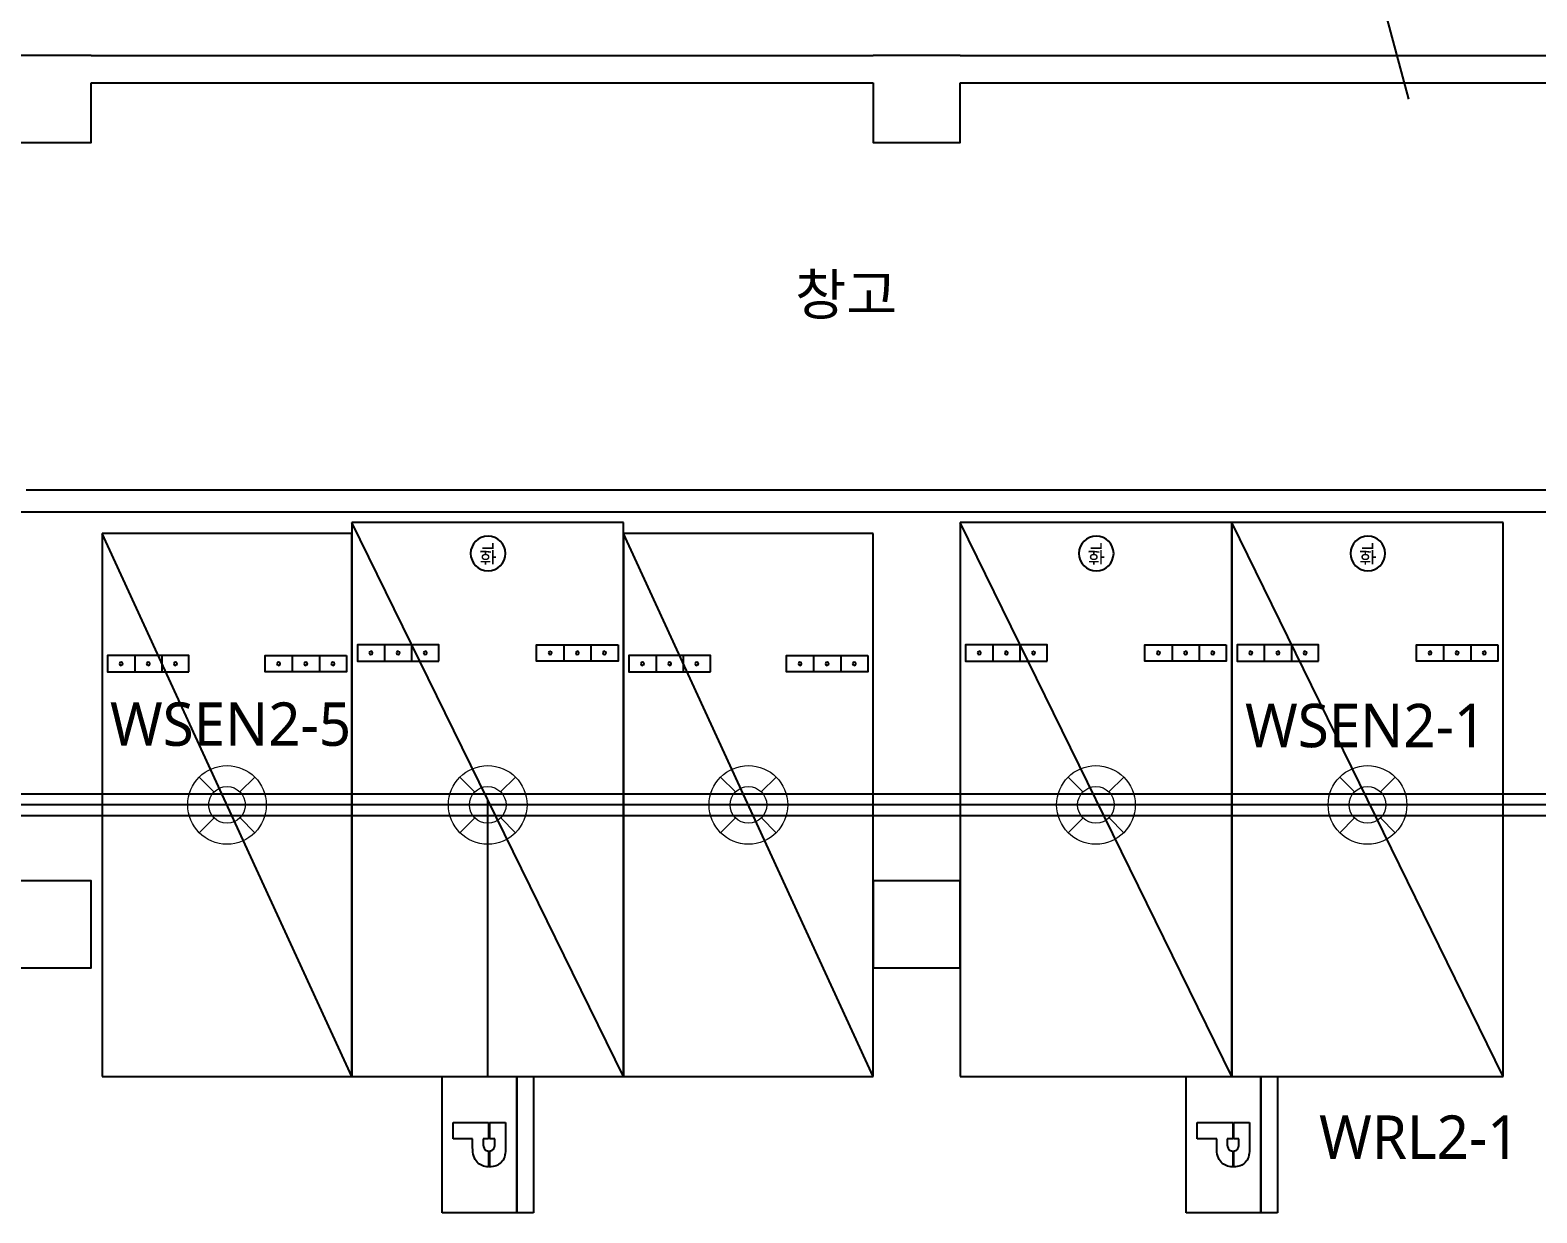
# Model space of a CAD drawing. Header units: millimetres. Extents: x -105683 to 94728, y -31127 to 151123.
# Drawn here: x 52712 to 66584, y 13138 to 24029 of the extents above; entities that cross this region are included whole.
import ezdxf
from ezdxf.enums import TextEntityAlignment as Align

# ---------------------------------------------------------------- set-up
doc = ezdxf.new("R2010")
doc.units = ezdxf.units.MM
doc.linetypes.add('AUDIT_D_080121100638-0', pattern=[0])
for name, color, linetype in [('e-plan', 9, 'Continuous'), ('E-TEXT', 6, 'Continuous'), ('레이스웨이', 3, 'Continuous'), ('만공차등', 6, 'Continuous'), ('유도배선', 6, 'Continuous')]:
    doc.layers.add(name, color=color, linetype=linetype)
doc.layers.add('초음파센서', color=1, linetype='AUDIT_D_080121100638-0', lineweight=13)
doc.styles.add('xr_plan$0$USUN', font='malgun_0.ttf')
doc.styles.add('xr_plan$0$신화문자', font='malgun_0.ttf', dxfattribs={"width": 0.9})
doc.styles.add('Xref-지하1층$0$USUN', font='malgun_0.ttf')

# ---------------------------------------------------------------- blocks, each defined once
blk = doc.blocks.new('xr_plan$0$확장형주차')
at = {"layer": 'e-plan', "linetype": 'Continuous'}
blk.add_line((2500, 5100), (0, 0), dxfattribs=at)
at = {"layer": 'e-plan'}
for p, q in [((0, 0), (0, 5100)), ((0, 5100), (2500, 5100)), ((2500, 5100), (2500, 0)), ((300, 1125), (300, 1275)), ((550, 1125), (550, 1275)), ((1950, 1125), (1950, 1275)), ((2200, 1125), (2200, 1275)), ((2500, 0), (0, 0))]:
    blk.add_line(p, q, dxfattribs=at)
for points in [[(800, 1275), (800, 1125), (50, 1125), (50, 1275)], [(2450, 1125), (2450, 1275), (1700, 1275), (1700, 1125)]]:
    blk.add_lwpolyline(points, close=True, dxfattribs=at)
for centre, radius in [((175, 1200), 15), ((425, 1200), 15), ((675, 1200), 15), ((1825, 1200), 15), ((2075, 1200), 15), ((2325, 1200), 15), ((1253, 285), 160)]:
    blk.add_circle(centre, radius, dxfattribs=at)
at = {"layer": 'e-plan', "style": 'xr_plan$0$신화문자', "width": 0.8}
blk.add_text('확', height=160, dxfattribs=at).set_placement((1253, 285), align=Align.MIDDLE_CENTER)
blk = doc.blocks.new('xr_plan$0$직각주차')
at = {"layer": 'e-plan'}
for p, q in [((2300, 5000), (0, 0)), ((0, 0), (0, 5000)), ((0, 5000), (2300, 5000)), ((2300, 5000), (2300, 0)), ((300, 1125), (300, 1275)), ((550, 1125), (550, 1275)), ((1750, 1125), (1750, 1275)), ((2000, 1125), (2000, 1275)), ((2300, 0), (0, 0))]:
    blk.add_line(p, q, dxfattribs=at)
for points in [[(800, 1275), (800, 1125), (50, 1125), (50, 1275)], [(2250, 1125), (2250, 1275), (1500, 1275), (1500, 1125)]]:
    blk.add_lwpolyline(points, close=True, dxfattribs=at)
for centre in [(175, 1200), (425, 1200), (675, 1200), (1625, 1200), (1875, 1200), (2125, 1200)]:
    blk.add_circle(centre, 15, dxfattribs=at)
blk = doc.blocks.new('Xref-지하1층')
at = {"layer": 'e-plan', "linetype": 'Continuous'}
for p, q in [((56800, 35700), (64000, 35700)), ((64800, 35700), (81500, 35700)), ((56800, 35450), (64000, 35450)), ((64800, 35450), (70700, 35450)), ((56200, 31700), (70700, 31700)), ((56000, 31500), (70700, 31500))]:
    blk.add_line(p, q, dxfattribs=at)
at = {"layer": 'e-plan'}
for points in [[(68929, 35300), (67784, 39573), (67530, 39505), (67970, 39895), (67716, 39827), (66571, 44100)], [(56800, 35700), (56800, 35700), (56000, 35700)], [(64800, 35700), (64800, 35700), (64000, 35700)], [(56000, 35450), (56000, 34900), (56800, 34900), (56800, 35450)], [(64000, 35450), (64000, 34900), (64800, 34900), (64800, 35450)]]:
    blk.add_lwpolyline(points, dxfattribs=at)
for points in [[(56000, 27300), (56800, 27300), (56800, 28100), (56000, 28100)], [(64000, 27300), (64800, 27300), (64800, 28100), (64000, 28100)]]:
    blk.add_lwpolyline(points, close=True, dxfattribs=at)
at = {"layer": 'e-plan', "linetype": 'Continuous', "xscale": -1, "rotation": 180}
for name, p in [('xr_plan$0$확장형주차', (59200, 31400)), ('xr_plan$0$확장형주차', (64800, 31400)), ('xr_plan$0$확장형주차', (67300, 31400)), ('xr_plan$0$직각주차', (56900, 31300)), ('xr_plan$0$직각주차', (61700, 31300))]:
    blk.add_blockref(name, p, dxfattribs=at)
at = {"layer": 'e-plan', "ltscale": 3, "style": 'xr_plan$0$USUN'}
blk.add_text('창고', height=375, dxfattribs=at).set_placement((63750, 33500), align=Align.MIDDLE_CENTER)
blk = doc.blocks.new('센서')
at = {"layer": '초음파센서'}
for p, q in [((-256, 256), (-120, 119)), ((119, 120), (256, 256)), ((-256, -256), (-119, -120)), ((120, -119), (256, -256))]:
    blk.add_line(p, q, dxfattribs=at)
for major_axis, start_param, end_param in [((0, 362), 2.801804347482335, 9.08498965466192), ((0, 169), 2.862310370331366, 9.145495677510953)]:
    blk.add_ellipse((0, 0), major_axis=major_axis, ratio=1, start_param=start_param, end_param=end_param, dxfattribs=at)
blk = doc.blocks.new('만공차등')
at = {"layer": '만공차등', "color": 2}
for p, q in [((256, 773), (1281, 773)), ((256, 86), (256, 773)), ((1281, 773), (1281, 86)), ((1281, 647), (256, 647)), ((256, 647), (1281, 647)), ((602, 442), (724, 442)), ((602, 436), (724, 436)), ((817, 442), (935, 442)), ((817, 436), (935, 436)), ((1281, 86), (256, 86))]:
    blk.add_line(p, q, dxfattribs=at)
for points in [[(602, 563), (602, 563), (804, 563), (804, 563)], [(602, 442), (602, 509), (602, 563), (602, 563)], [(758, 483), (758, 483), (724, 483), (724, 483)], [(724, 483), (724, 483), (724, 463), (724, 442)], [(805, 470), (797, 479), (781, 483), (758, 483)], [(804, 563), (848, 563), (881, 552), (902, 531)], [(817, 442), (816, 453), (812, 462), (805, 470)], [(602, 170), (602, 170), (602, 322), (602, 436)], [(724, 436), (724, 415), (724, 395), (724, 395)], [(724, 395), (724, 395), (754, 395), (754, 395)], [(754, 395), (777, 395), (793, 399), (803, 407)], [(900, 349), (876, 327), (839, 316), (790, 316)], [(803, 407), (812, 415), (817, 425), (817, 436)], [(935, 436), (934, 400), (922, 370), (900, 349)], [(790, 316), (790, 316), (724, 316), (724, 316)], [(724, 316), (724, 316), (724, 170), (724, 170)], [(724, 170), (724, 170), (602, 170), (602, 170)]]:
    blk.add_open_spline(points, degree=3, dxfattribs=at)
blk.add_open_spline([(902, 531), (924, 510), (935, 481), (935, 442), (935, 442), (935, 442), (935, 442)], degree=3, knots=[0.4989771, 0.4989771, 0.4989771, 0.4989771, 0.9979543, 0.9979543, 0.9979543, 1, 1, 1, 1], dxfattribs=at)

msp = doc.modelspace()

# ---------------------------------------------------------------- linework, layer by layer
at = {"layer": '레이스웨이'}
for points in [[(68343, 16795), (38425, 16795), (38425, 22995)], [(68343, 16995), (38625, 16995), (38625, 22995)]]:
    msp.add_lwpolyline(points, dxfattribs=at)
at = {"layer": '만공차등', "color": 4, "linetype": 'Continuous', "ltscale": 2}
for points in [[(56925, 14395), (56925, 16945)], [(63775, 14395), (63775, 16945)]]:
    msp.add_lwpolyline(points, dxfattribs=at)
at = {"layer": '유도배선'}
msp.add_lwpolyline([(68343, 16895), (38525, 16895), (38525, 22995)], dxfattribs=at)

# ---------------------------------------------------------------- block references
at = {"layer": 'e-plan'}
msp.add_blockref('Xref-지하1층', (-3525, -11905), dxfattribs=at)
at = {"layer": '만공차등', "xscale": 1.226069819647817, "yscale": 1.226069819647817, "zscale": 1.226069819647817, "rotation": 270}
for p in [(56399, 14709), (63249, 14709)]:
    msp.add_blockref('만공차등', p, dxfattribs=at)
at = {"layer": '초음파센서'}
for p in [(54525, 16895), (56925, 16895), (59325, 16895), (62525, 16895), (65025, 16895)]:
    msp.add_blockref('센서', p, dxfattribs=at)

# ---------------------------------------------------------------- texts
at = {"layer": 'E-TEXT', "style": 'Xref-지하1층$0$USUN'}
for s, p in [('WSEN2-5', (54558, 17639)), ('WSEN2-1', (65008, 17626)), ('WRL2-1', (65502, 13836))]:
    msp.add_text(s, height=400, dxfattribs=at).set_placement(p, align=Align.MIDDLE_CENTER)

doc.saveas('drawing.dxf')
